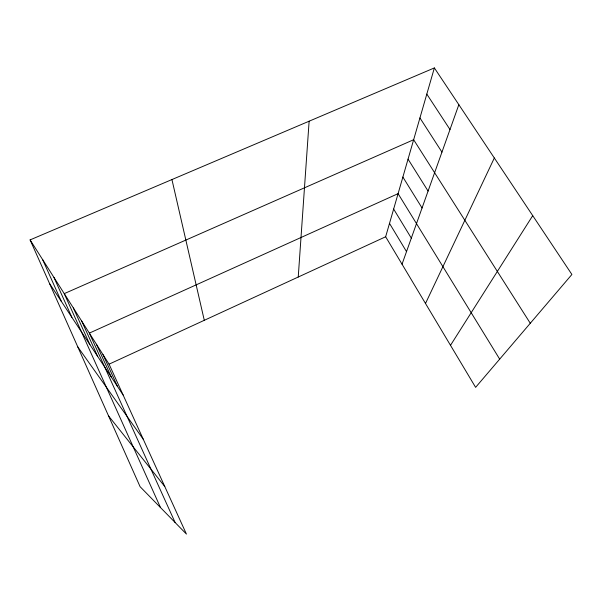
<?xml version="1.0" encoding="UTF-8"?>
<svg xmlns="http://www.w3.org/2000/svg" width="602" height="602" viewBox="0 0 602 602"><rect width="100%" height="100%" fill="white"/><g stroke="black" fill="none" stroke-linecap="round" stroke-linejoin="round"><path stroke-width="0.9" d="M298.238 277.033L309.127 121.198M434.366 67.921L571.9 274.482L475.61 387.357L385.649 236.767L434.366 67.921L30.1 239.897L140.093 486.687L186.424 534.079L109.082 364.165L30.1 239.897M402.038 264.195L458.844 104.68M425.501 303.476L494.332 157.987M450.499 345.33L532.725 215.651M109.082 364.165L385.649 236.767M108.556 415.929L164.775 486.514M77.808 346.94L143.268 439.264M49.53 283.489L123.124 395.01M426.81 94.108L449.995 129.535M419.933 117.947L441.951 152.11M530.279 323.266L413.649 139.724L64.256 293.633L160.508 507.569M408.043 159.139L428.082 191.067M402.873 177.063L422.055 207.983M499.683 359.138L398.088 193.648L89.352 333.117L175.137 522.536M393.648 209.052L411.316 238.129M389.509 223.387L406.516 251.621M102.987 354.586L117.48 386.461M96.433 344.261L111.393 377.236M81.676 321.054L97.69 356.467M73.346 307.938L89.931 344.713M53.984 277.477L71.871 317.352M42.659 259.65L61.284 301.309M171.939 179.562L204.289 320.309"/></g></svg>
